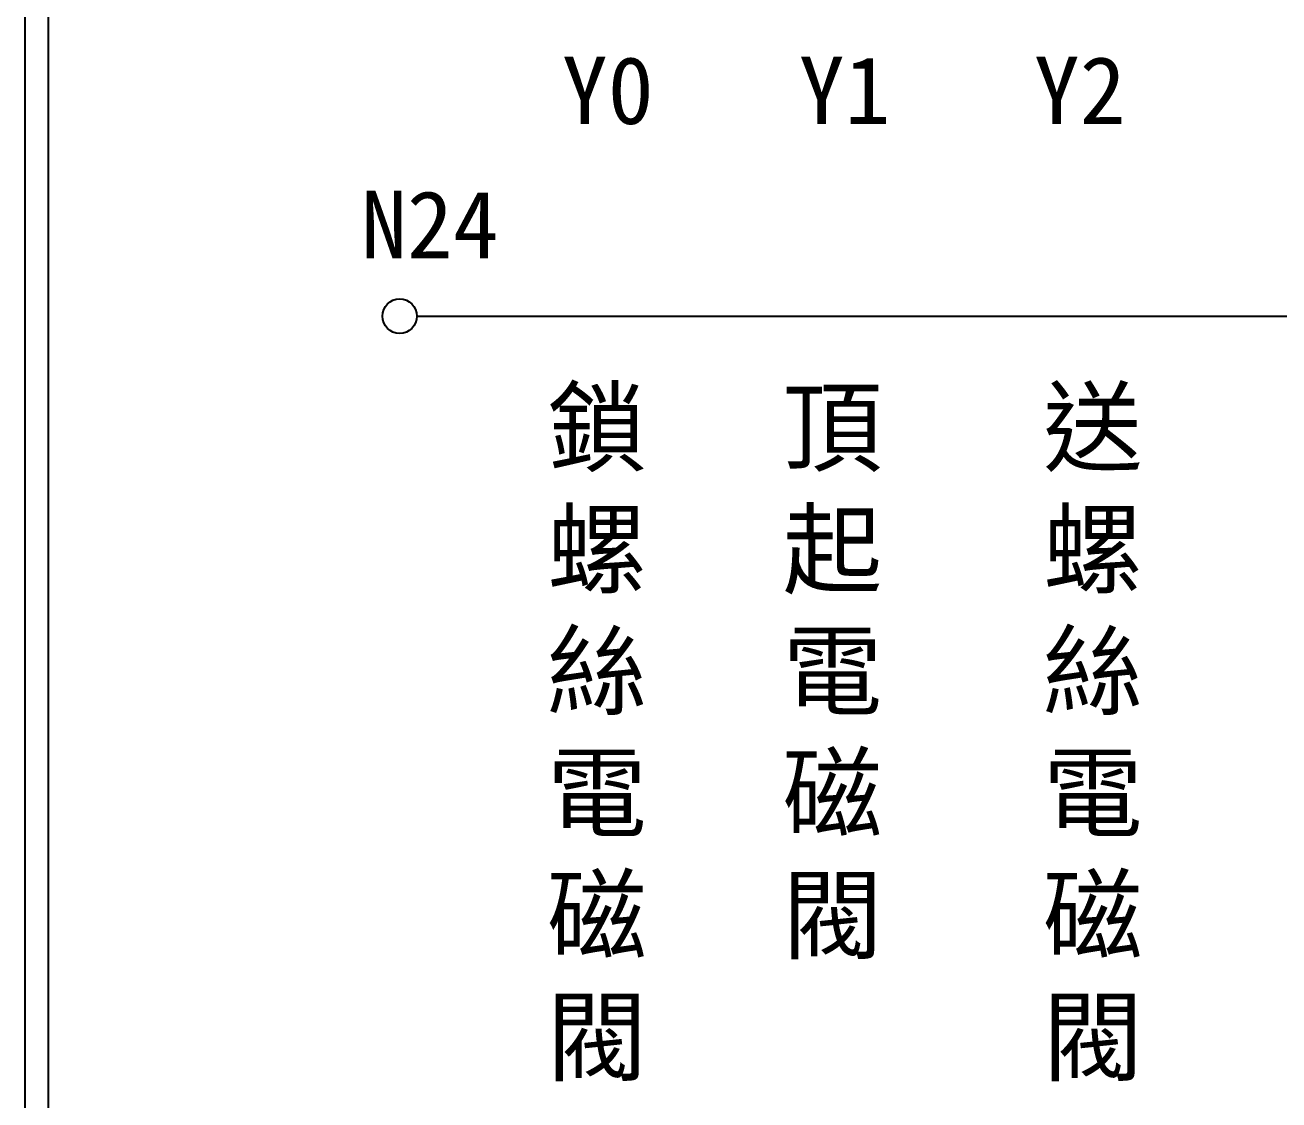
# Model space of a CAD drawing. Extents: x 10 to 297, y 3 to 207.
# Drawn here: x 10 to 76.9, y 45.1 to 102.5 of the extents above; entities that cross this region are included whole.
import ezdxf

# ---------------------------------------------------------------- set-up
doc = ezdxf.new("R2010")
doc.units = 0
doc.layers.add('圖框層', color=7, linetype='CONTINUOUS')
doc.layers.add('標尺寸層', color=3, linetype='CONTINUOUS')
doc.styles.add('CNS', font='romanc.shx', dxfattribs={"bigfont": 'chineset.shx'})
doc.styles.add('STSL', font='kaiu.ttf')

msp = doc.modelspace()

# ---------------------------------------------------------------- linework, layer by layer
at = {"layer": '圖框層', "color": 7}
for p, q in [((10, 3), (10, 206.969)), ((11.25, 4.25), (11.25, 205.719))]:
    msp.add_line(p, q, dxfattribs=at)
at = {"layer": '標尺寸層', "color": 7}
msp.add_line((30.911, 86.931), (263.859, 86.931), dxfattribs=at)
msp.add_circle((29.991, 86.931), 0.92, dxfattribs=at)

# ---------------------------------------------------------------- texts
at = {"layer": '圖框層', "color": 4, "style": 'STSL'}
for s, p in [('Y0', (38.647, 97.18)), ('Y1', (51.286, 97.18)), ('Y2', (63.834, 97.18))]:
    msp.add_text(s, height=3.6, dxfattribs=at).set_placement(p)
at = {"layer": '圖框層', "style": 'STSL'}
msp.add_text('N24', height=3.6, dxfattribs=at).set_placement((27.928, 90.017))
at = {"layer": '標尺寸層', "color": 7, "char_height": 3.9, "attachment_point": 1, "style": 'CNS'}
for s, insert, width in [('{\\fDFKai-SB|b0|i0|c136|p65;鎖螺絲電磁閥}', (37.86, 82.952), 6.82291), ('{\\fDFKai-SB|b0|i0|c136|p65;頂起電磁閥}', (50.426, 82.952), 6.25089), ('{\\fDFKai-SB|b0|i0|c136|p65;送螺絲電磁閥}', (64.322, 82.952), 7.03638)]:
    msp.add_mtext(s, dxfattribs=dict(at, insert=insert, width=width))

doc.saveas('drawing.dxf')
